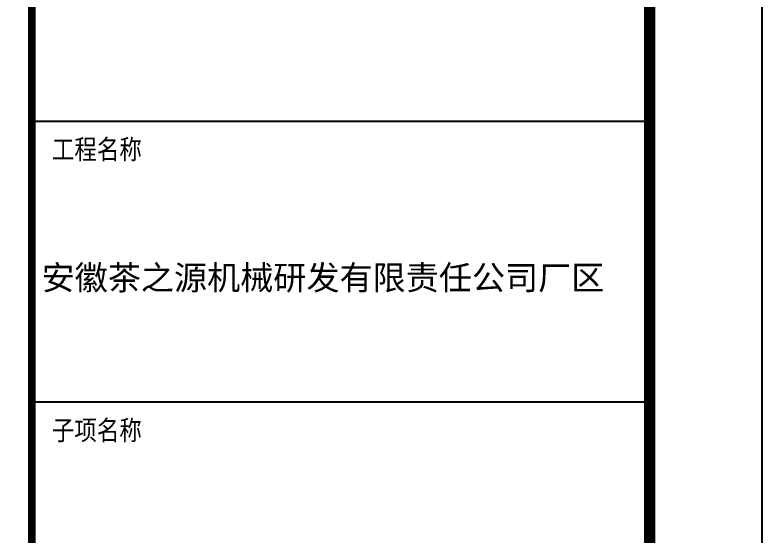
# Model space of a CAD drawing. Extents: x -409572 to -157272, y 600795 to 878326.
# Drawn here: x -167247 to -157272, y 713677 to 720624 of the extents above; entities that cross this region are included whole.
import ezdxf

# ---------------------------------------------------------------- set-up
doc = ezdxf.new("R2010")
doc.units = 0
doc.header["$LTSCALE"] = 1000
doc.header["$MEASUREMENT"] = 0
for name, color, linetype in [('1', 1, 'CONTINUOUS'), ('PP-PM-TK', 7, 'CONTINUOUS'), ('PUB_TEXT', 7, 'CONTINUOUS'), ('PUB_TITLE', 4, 'CONTINUOUS')]:
    doc.layers.add(name, color=color, linetype=linetype)
doc.styles.add('-黑体', font='simhei.ttf', dxfattribs={"width": 0.8})
doc.styles.add('TQ', font='txt.shx', dxfattribs={"width": 0.8, "bigfont": 'hztxt.shx'})

msp = doc.modelspace()

# ---------------------------------------------------------------- linework, layer by layer
at = {"layer": '1'}
for p, q in [((-167022, 719205.2), (-158772, 719205.2)), ((-167022, 715455.2), (-158772, 715455.2))]:
    msp.add_line(p, q, dxfattribs=at)
at = {"layer": 'PP-PM-TK', "color": 4, "const_width": 105}
msp.add_lwpolyline([(-167022, 784659), (-167022, 698559.1)], dxfattribs=at)
at = {"layer": 'PUB_TITLE'}
msp.add_lwpolyline([(-409572, 697059), (-157272, 697059), (-157272, 786159), (-409572, 786159)], close=True, dxfattribs=at)
at = {"layer": 'PUB_TITLE', "const_width": 150}
msp.add_lwpolyline([(-405822, 698559), (-158772, 698559), (-158772, 784659), (-405822, 784659)], close=True, dxfattribs=at)

# ---------------------------------------------------------------- texts
at = {"layer": 'PUB_TEXT', "color": 2, "style": 'TQ'}
for s, p in [('工程名称', (-166753.2, 718667.7)), ('子项名称', (-166753.2, 714916.6))]:
    msp.add_text(s, height=300, dxfattribs=at).set_placement(p)
at = {"layer": 'PUB_TITLE', "color": 255, "style": '-黑体'}
msp.add_text('安徽茶之源机械研发有限责任公司厂区', height=324, dxfattribs=at).set_placement((-166891.3, 716952.8))

doc.saveas('drawing.dxf')
